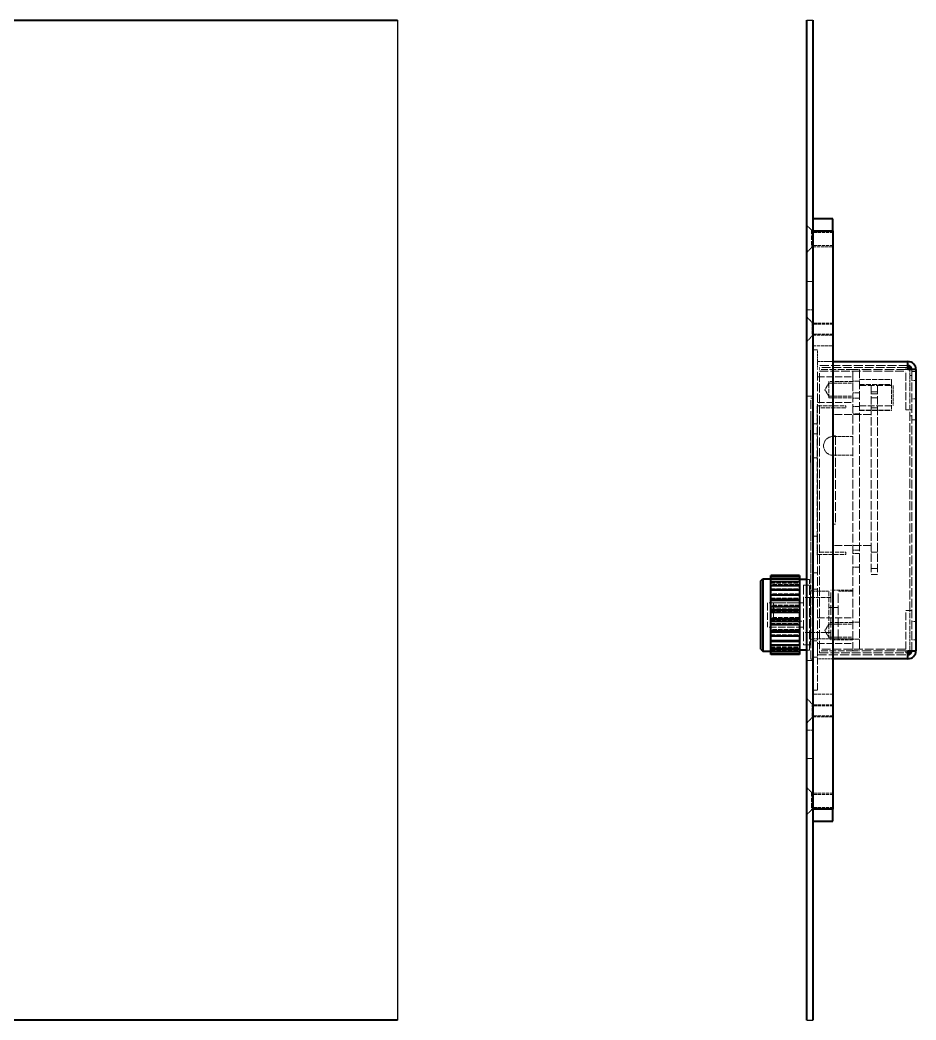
# Model space of a CAD drawing. Header units: millimetres. Extents: x 0 to 1193, y 0 to 420.
# Drawn here: x 970.4 to 1193.5, y 103.2 to 352.2 of the extents above; entities that cross this region are included whole.
import ezdxf

# ---------------------------------------------------------------- set-up
doc = ezdxf.new("R2010")
doc.units = ezdxf.units.MM
doc.linetypes.add('DASHED', pattern=[0.2067, 0.1654, -0.0413])
doc.layers.get('0').update_dxf_attribs({"color": 3, "lineweight": 25})
doc.layers.add('가려진 것(ISO)', color=2, linetype='DASHED', lineweight=18)
doc.layers.add('가시적인 것(ISO)', color=3, linetype='Continuous', lineweight=40)

# ---------------------------------------------------------------- blocks, each defined once
blk = doc.blocks.new('A$C04EA1C4B')
at = {"color": 4}
for p, q in [((-1.5, 124.5), (0, 124.5)), ((-1.5, -124.5), (0, -124.5))]:
    blk.add_line(p, q, dxfattribs=at)
at = {"layer": '가려진 것(ISO)', "color": 4, "ltscale": 1.548747}
for p, q in [((-0.35, 72.25), (-1.5, 73.4)), ((-0.35, 67.75), (-1.5, 66.6)), ((-0.35, -67.75), (-1.5, -66.6)), ((-0.35, -72.25), (-1.5, -73.4))]:
    blk.add_line(p, q, dxfattribs=at)
at = {"layer": '가려진 것(ISO)', "color": 4, "ltscale": 6.731654}
for p, q in [((-0.35, 72.25), (-0.35, 67.75)), ((-0.35, -67.75), (-0.35, -72.25))]:
    blk.add_line(p, q, dxfattribs=at)
at = {"layer": '가려진 것(ISO)', "color": 4, "ltscale": 0.333222}
for p, q in [((0, 72.25), (-0.35, 72.25)), ((0, 67.75), (-0.35, 67.75)), ((0, -67.75), (-0.35, -67.75)), ((0, -72.25), (-0.35, -72.25))]:
    blk.add_line(p, q, dxfattribs=at)
at = {"layer": '가려진 것(ISO)', "color": 4, "ltscale": 1.428422}
for p, q in [((-1.5, 59.35), (0, 59.35)), ((-1.5, -59.35), (0, -59.35))]:
    blk.add_line(p, q, dxfattribs=at)
at = {"layer": '가려진 것(ISO)', "ltscale": 1.523657}
for p, q in [((0, 52.35), (-1.6, 52.35)), ((0, -52.35), (-1.6, -52.35))]:
    blk.add_line(p, q, dxfattribs=at)
at = {"layer": '가려진 것(ISO)', "ltscale": 1.952795}
for p, q in [((-0.15, 49.2), (-1.6, 50.65)), ((-0.15, 45.8), (-1.6, 44.35)), ((-0.15, -45.8), (-1.6, -44.35)), ((-0.15, -49.2), (-1.6, -50.65))]:
    blk.add_line(p, q, dxfattribs=at)
at = {"layer": '가려진 것(ISO)', "ltscale": 5.086114}
for p, q in [((-0.15, 49.2), (-0.15, 45.8)), ((-0.15, -45.8), (-0.15, -49.2))]:
    blk.add_line(p, q, dxfattribs=at)
at = {"layer": '가려진 것(ISO)', "ltscale": 0.142752}
for p, q in [((0, 49.2), (-0.15, 49.2)), ((0, 45.8), (-0.15, 45.8)), ((0, -45.8), (-0.15, -45.8)), ((0, -49.2), (-0.15, -49.2))]:
    blk.add_line(p, q, dxfattribs=at)
at = {"layer": '가시적인 것(ISO)', "color": 4}
for p, q in [((-1.5, -124.5), (-1.5, 124.5)), ((0, 124.5), (0, -124.5))]:
    blk.add_line(p, q, dxfattribs=at)

msp = doc.modelspace()

# ---------------------------------------------------------------- linework, layer by layer
at = {"color": 4}
msp.add_line((1064.412, 352.221), (1064.412, 103.221), dxfattribs=at)
at = {"layer": '가려진 것(ISO)', "ltscale": 4.761642}
for p, q in [((1172.797, 299.342), (1167.797, 299.342)), ((1172.797, 296.1), (1167.797, 296.1)), ((1167.797, 295.721), (1172.797, 295.721)), ((1172.797, 276.721), (1167.797, 276.721)), ((1172.797, 276.451), (1167.797, 276.451)), ((1172.797, 273.992), (1167.797, 273.992)), ((1167.797, 273.721), (1172.797, 273.721)), ((1167.797, 271.071), (1172.797, 271.071)), ((1187.797, 261.171), (1187.797, 256.171)), ((1168.897, 251.371), (1168.897, 256.371)), ((1177.797, 248.496), (1172.797, 248.496)), ((1177.797, 243.846), (1172.797, 243.846)), ((1172.797, 184.371), (1167.797, 184.371)), ((1172.797, 181.721), (1167.797, 181.721)), ((1172.797, 181.451), (1167.797, 181.451)), ((1172.797, 178.992), (1167.797, 178.992)), ((1167.797, 178.721), (1172.797, 178.721)), ((1172.797, 159.721), (1167.797, 159.721)), ((1172.797, 159.342), (1167.797, 159.342)), ((1172.797, 156.1), (1167.797, 156.1))]:
    msp.add_line(p, q, dxfattribs=at)
at = {"layer": '가려진 것(ISO)', "ltscale": 1.523657}
for p, q in [((1167.797, 280.071), (1166.197, 280.071)), ((1179.397, 265.171), (1177.797, 265.171)), ((1177.797, 262.271), (1179.397, 262.271)), ((1177.797, 259.371), (1179.397, 259.371)), ((1182.297, 259.671), (1183.897, 259.671)), ((1182.297, 259.171), (1183.897, 259.171)), ((1166.197, 258.571), (1167.797, 258.571)), ((1177.797, 258.071), (1179.397, 258.071)), ((1182.297, 258.171), (1183.897, 258.171)), ((1177.797, 255.971), (1179.397, 255.971)), ((1177.797, 254.171), (1179.397, 254.171)), ((1182.297, 255.671), (1183.897, 255.671)), ((1177.797, 220.171), (1179.397, 220.171)), ((1177.797, 219.371), (1179.397, 219.371)), ((1182.297, 219.671), (1183.897, 219.671)), ((1177.797, 215.971), (1179.397, 215.971)), ((1182.297, 215.671), (1183.897, 215.671)), ((1182.297, 214.171), (1183.897, 214.171)), ((1177.797, 202.271), (1179.397, 202.271)), ((1177.797, 198.071), (1179.397, 198.071)), ((1179.397, 195.171), (1177.797, 195.171)), ((1166.197, 192.771), (1167.797, 192.771)), ((1167.797, 175.371), (1166.197, 175.371))]:
    msp.add_line(p, q, dxfattribs=at)
at = {"layer": '가려진 것(ISO)', "ltscale": 13.329768}
msp.add_line((1166.197, 175.371), (1166.197, 280.071), dxfattribs=at)
at = {"layer": '가려진 것(ISO)', "ltscale": 1.952795}
for p, q in [((1167.647, 276.921), (1166.197, 278.371)), ((1167.647, 273.521), (1166.197, 272.071))]:
    msp.add_line(p, q, dxfattribs=at)
at = {"layer": '가려진 것(ISO)', "ltscale": 5.086114}
msp.add_line((1167.647, 276.921), (1167.647, 273.521), dxfattribs=at)
at = {"layer": '가려진 것(ISO)', "ltscale": 0.142752}
for p, q in [((1167.797, 276.921), (1167.647, 276.921)), ((1167.797, 273.521), (1167.647, 273.521))]:
    msp.add_line(p, q, dxfattribs=at)
at = {"layer": '가려진 것(ISO)', "ltscale": 1.142718}
for p, q in [((1167.797, 270.071), (1168.997, 270.071)), ((1187.397, 262.671), (1187.397, 261.471)), ((1167.797, 251.671), (1168.997, 251.671)), ((1167.797, 249.171), (1168.997, 249.171)), ((1167.797, 243.171), (1168.997, 243.171)), ((1167.797, 223.671), (1168.997, 223.671)), ((1167.797, 214.571), (1168.997, 214.571)), ((1167.797, 210.496), (1168.997, 210.496)), ((1167.797, 197.646), (1168.997, 197.646)), ((1167.797, 193.571), (1168.997, 193.571)), ((1167.797, 185.371), (1168.997, 185.371))]:
    msp.add_line(p, q, dxfattribs=at)
at = {"layer": '가려진 것(ISO)', "ltscale": 3.406568}
msp.add_line((1168.997, 266.494), (1168.997, 270.071), dxfattribs=at)
at = {"layer": '가려진 것(ISO)', "ltscale": 3.618824}
for p, q in [((1168.997, 267.171), (1172.797, 267.171)), ((1172.797, 193.171), (1168.997, 193.171))]:
    msp.add_line(p, q, dxfattribs=at)
at = {"layer": '가려진 것(ISO)', "ltscale": 1.37649}
for p, q in [((1168.997, 265.171), (1168.997, 266.494)), ((1168.997, 193.848), (1168.997, 195.171))]:
    msp.add_line(p, q, dxfattribs=at)
at = {"layer": '가려진 것(ISO)', "ltscale": 13.606676}
for p, q in [((1191.497, 266.171), (1168.997, 266.171)), ((1168.997, 194.171), (1191.497, 194.171))]:
    msp.add_line(p, q, dxfattribs=at)
at = {"layer": '가려진 것(ISO)', "ltscale": 13.025194}
for p, q in [((1168.997, 195.171), (1168.997, 265.171)), ((1177.797, 195.171), (1177.797, 265.171)), ((1179.397, 265.171), (1179.397, 195.171)), ((1192.497, 195.171), (1192.497, 265.171))]:
    msp.add_line(p, q, dxfattribs=at)
at = {"layer": '가려진 것(ISO)', "ltscale": 13.001935}
for p, q in [((1190.997, 265.671), (1169.497, 265.671)), ((1169.497, 264.818), (1190.997, 264.818)), ((1190.997, 195.525), (1169.497, 195.525)), ((1169.497, 194.671), (1190.997, 194.671))]:
    msp.add_line(p, q, dxfattribs=at)
at = {"layer": '가려진 것(ISO)', "ltscale": 0.476074}
for p, q in [((1169.497, 265.171), (1169.497, 265.671)), ((1190.997, 265.171), (1190.997, 265.671)), ((1190.997, 265.671), (1191.497, 265.671)), ((1191.497, 265.171), (1190.997, 265.171)), ((1192.497, 263.671), (1191.997, 263.671)), ((1167.297, 258.071), (1167.797, 258.071)), ((1175.997, 256.171), (1175.997, 255.671)), ((1191.497, 255.171), (1190.997, 255.171)), ((1192.497, 253.671), (1191.997, 253.671)), ((1175.997, 219.671), (1175.997, 219.171)), ((1167.297, 210.071), (1167.797, 210.071)), ((1190.997, 205.171), (1191.497, 205.171)), ((1167.297, 198.071), (1167.797, 198.071)), ((1169.497, 195.171), (1169.497, 194.671)), ((1190.997, 194.671), (1190.997, 195.171)), ((1190.997, 195.171), (1191.497, 195.171)), ((1191.497, 194.671), (1190.997, 194.671)), ((1167.797, 193.071), (1167.297, 193.071))]:
    msp.add_line(p, q, dxfattribs=at)
at = {"layer": '가려진 것(ISO)', "ltscale": 10.038703}
for p, q in [((1177.797, 265.171), (1169.497, 265.171)), ((1177.797, 195.171), (1169.497, 195.171))]:
    msp.add_line(p, q, dxfattribs=at)
at = {"layer": '가려진 것(ISO)', "ltscale": 12.89362}
msp.add_line((1169.497, 195.525), (1169.497, 264.818), dxfattribs=at)
at = {"layer": '가려진 것(ISO)', "ltscale": 14.029995}
for p, q in [((1190.997, 265.171), (1179.397, 265.171)), ((1190.997, 195.171), (1179.397, 195.171))]:
    msp.add_line(p, q, dxfattribs=at)
at = {"layer": '가려진 것(ISO)', "ltscale": 11.667207}
for p, q in [((1190.997, 255.171), (1190.997, 264.818)), ((1190.997, 195.525), (1190.997, 205.171))]:
    msp.add_line(p, q, dxfattribs=at)
at = {"layer": '가려진 것(ISO)', "ltscale": 4.285467}
for p, q in [((1191.997, 260.171), (1191.997, 264.671)), ((1191.997, 195.671), (1191.997, 200.171))]:
    msp.add_line(p, q, dxfattribs=at)
at = {"layer": '가려진 것(ISO)', "ltscale": 0.952248}
for p, q in [((1193.497, 264.671), (1192.497, 264.671)), ((1192.497, 262.421), (1193.497, 262.421)), ((1192.497, 257.921), (1193.497, 257.921)), ((1193.497, 252.671), (1192.497, 252.671)), ((1192.497, 202.421), (1193.497, 202.421)), ((1192.497, 197.921), (1193.497, 197.921))]:
    msp.add_line(p, q, dxfattribs=at)
at = {"layer": '가려진 것(ISO)', "ltscale": 10.643445}
for p, q in [((1168.997, 263.396), (1177.797, 263.396)), ((1168.997, 256.946), (1177.797, 256.946)), ((1168.997, 203.396), (1177.797, 203.396)), ((1168.997, 196.946), (1177.797, 196.946))]:
    msp.add_line(p, q, dxfattribs=at)
at = {"layer": '가려진 것(ISO)', "ltscale": 1.800898}
for p, q in [((1170.823, 260.171), (1171.797, 261.792)), ((1170.823, 260.171), (1171.797, 258.55)), ((1170.823, 200.171), (1171.797, 201.792)), ((1170.823, 200.171), (1171.797, 198.55))]:
    msp.add_line(p, q, dxfattribs=at)
at = {"layer": '가려진 것(ISO)', "ltscale": 5.71399}
for p, q in [((1177.797, 262.171), (1171.797, 262.171)), ((1171.797, 261.792), (1177.797, 261.792)), ((1171.797, 258.55), (1177.797, 258.55)), ((1171.797, 258.171), (1177.797, 258.171)), ((1177.797, 202.171), (1171.797, 202.171)), ((1171.797, 201.792), (1177.797, 201.792)), ((1171.797, 198.55), (1177.797, 198.55)), ((1171.797, 198.171), (1177.797, 198.171))]:
    msp.add_line(p, q, dxfattribs=at)
at = {"layer": '가려진 것(ISO)', "ltscale": 5.983681}
for p, q in [((1171.797, 258.171), (1171.797, 262.171)), ((1157.997, 207.071), (1157.997, 202.571)), ((1171.797, 198.171), (1171.797, 202.171))]:
    msp.add_line(p, q, dxfattribs=at)
at = {"layer": '가려진 것(ISO)', "ltscale": 7.618686}
for p, q in [((1179.397, 262.671), (1187.397, 262.671)), ((1179.397, 261.471), (1187.397, 261.471)), ((1179.397, 255.071), (1187.397, 255.071)), ((1179.397, 254.971), (1187.397, 254.971))]:
    msp.add_line(p, q, dxfattribs=at)
at = {"layer": '가려진 것(ISO)', "ltscale": 6.190164}
for p, q in [((1187.397, 261.471), (1187.397, 254.971)), ((1175.997, 255.671), (1169.497, 255.671)), ((1169.497, 219.671), (1175.997, 219.671))]:
    msp.add_line(p, q, dxfattribs=at)
at = {"layer": '가려진 것(ISO)', "ltscale": 10.159652}
for p, q in [((1179.397, 261.171), (1187.797, 261.171)), ((1179.397, 256.171), (1187.797, 256.171))]:
    msp.add_line(p, q, dxfattribs=at)
at = {"layer": '가려진 것(ISO)', "ltscale": 12.632371}
for p, q in [((1182.297, 261.171), (1182.297, 214.171)), ((1183.897, 261.171), (1183.897, 214.171))]:
    msp.add_line(p, q, dxfattribs=at)
at = {"layer": '가려진 것(ISO)', "ltscale": 7.479626}
for p, q in [((1191.997, 255.171), (1191.997, 260.171)), ((1191.997, 200.171), (1191.997, 205.171))]:
    msp.add_line(p, q, dxfattribs=at)
at = {"layer": '가려진 것(ISO)', "ltscale": 13.102725}
msp.add_line((1167.297, 193.071), (1167.297, 258.071), dxfattribs=at)
at = {"layer": '가려진 것(ISO)', "ltscale": 0.095135}
for p, q in [((1168.997, 256.371), (1168.897, 256.371)), ((1168.997, 256.171), (1168.897, 256.171)), ((1168.997, 252.671), (1168.897, 252.671)), ((1167.297, 250.071), (1167.197, 250.071)), ((1168.997, 251.371), (1168.897, 251.371)), ((1167.297, 248.571), (1167.197, 248.571)), ((1167.297, 243.571), (1167.197, 243.571)), ((1167.297, 242.071), (1167.197, 242.071)), ((1168.997, 223.971), (1168.897, 223.971)), ((1168.997, 222.671), (1168.897, 222.671)), ((1168.997, 219.171), (1168.897, 219.171)), ((1168.997, 218.971), (1168.897, 218.971)), ((1167.297, 211.571), (1167.197, 211.571)), ((1167.197, 196.571), (1167.297, 196.571))]:
    msp.add_line(p, q, dxfattribs=at)
at = {"layer": '가려진 것(ISO)', "ltscale": 6.666338}
for p, q in [((1168.997, 256.171), (1175.997, 256.171)), ((1168.997, 219.171), (1175.997, 219.171))]:
    msp.add_line(p, q, dxfattribs=at)
at = {"layer": '가려진 것(ISO)', "ltscale": 1.495845}
for p, q in [((1191.497, 255.171), (1192.497, 255.171)), ((1167.197, 210.571), (1167.197, 211.571)), ((1192.497, 205.171), (1191.497, 205.171)), ((1167.197, 196.571), (1167.197, 197.571))]:
    msp.add_line(p, q, dxfattribs=at)
at = {"layer": '가려진 것(ISO)', "ltscale": 13.438693}
msp.add_line((1191.997, 205.171), (1191.997, 255.171), dxfattribs=at)
at = {"layer": '가려진 것(ISO)', "ltscale": 4.487736}
for p, q in [((1167.287, 250.571), (1167.287, 253.571)), ((1167.287, 221.571), (1167.287, 224.571))]:
    msp.add_line(p, q, dxfattribs=at)
at = {"layer": '가려진 것(ISO)', "ltscale": 0.009423}
for p, q in [((1167.297, 253.571), (1167.287, 253.571)), ((1167.297, 253.113), (1167.307, 253.113)), ((1167.297, 253.107), (1167.307, 253.107)), ((1167.297, 253.092), (1167.307, 253.092)), ((1167.297, 253.071), (1167.307, 253.071)), ((1167.297, 252.977), (1167.307, 252.977)), ((1167.297, 252.883), (1167.307, 252.883)), ((1167.297, 252.877), (1167.307, 252.877)), ((1167.297, 252.862), (1167.307, 252.862)), ((1167.297, 252.855), (1167.307, 252.855)), ((1167.297, 252.843), (1167.307, 252.843)), ((1167.297, 252.841), (1167.307, 252.841)), ((1167.297, 252.834), (1167.307, 252.834)), ((1167.297, 252.82), (1167.307, 252.82)), ((1167.297, 252.817), (1167.307, 252.817)), ((1167.297, 252.799), (1167.307, 252.799)), ((1167.297, 252.794), (1167.307, 252.794)), ((1167.297, 252.659), (1167.307, 252.659)), ((1167.297, 252.291), (1167.307, 252.291)), ((1167.297, 252.214), (1167.307, 252.214)), ((1167.297, 252.193), (1167.307, 252.193)), ((1167.297, 252.163), (1167.307, 252.163)), ((1167.297, 252.11), (1167.307, 252.11)), ((1167.297, 252.089), (1167.307, 252.089)), ((1167.297, 252.055), (1167.307, 252.055)), ((1167.297, 252.044), (1167.307, 252.044)), ((1167.297, 251.962), (1167.307, 251.962)), ((1167.297, 251.958), (1167.307, 251.958)), ((1167.297, 251.941), (1167.307, 251.941)), ((1167.297, 251.888), (1167.307, 251.888)), ((1167.297, 251.878), (1167.307, 251.878)), ((1167.297, 251.867), (1167.307, 251.867)), ((1167.297, 251.857), (1167.307, 251.857)), ((1167.297, 251.817), (1167.307, 251.817)), ((1167.297, 251.651), (1167.307, 251.651)), ((1167.297, 251.63), (1167.307, 251.63)), ((1167.297, 251.622), (1167.307, 251.622)), ((1167.297, 251.525), (1167.307, 251.525)), ((1167.297, 251.509), (1167.307, 251.509)), ((1167.287, 250.571), (1167.297, 250.571)), ((1167.297, 251.329), (1167.307, 251.329)), ((1167.297, 251.308), (1167.307, 251.308)), ((1167.297, 251.277), (1167.307, 251.277)), ((1167.297, 251.266), (1167.307, 251.266)), ((1167.297, 251.259), (1167.307, 251.259)), ((1167.297, 251.191), (1167.307, 251.191)), ((1167.297, 251.092), (1167.307, 251.092)), ((1167.297, 251.09), (1167.307, 251.09)), ((1167.297, 251.071), (1167.307, 251.071)), ((1167.297, 251.05), (1167.307, 251.05)), ((1167.297, 251.035), (1167.307, 251.035)), ((1167.297, 251.029), (1167.307, 251.029)), ((1167.297, 224.571), (1167.287, 224.571)), ((1167.287, 221.571), (1167.297, 221.571)), ((1167.297, 217.634), (1167.307, 217.634)), ((1167.297, 217.627), (1167.307, 217.627)), ((1167.297, 217.625), (1167.307, 217.625)), ((1167.297, 217.603), (1167.307, 217.603)), ((1167.297, 217.573), (1167.307, 217.573)), ((1167.297, 217.571), (1167.307, 217.571)), ((1167.297, 217.544), (1167.307, 217.544)), ((1167.297, 217.43), (1167.307, 217.43)), ((1167.297, 217.369), (1167.307, 217.369)), ((1167.297, 217.289), (1167.307, 217.289)), ((1167.297, 217.282), (1167.307, 217.282)), ((1167.297, 217.279), (1167.307, 217.279)), ((1167.297, 217.257), (1167.307, 217.257)), ((1167.297, 217.228), (1167.307, 217.228)), ((1167.297, 217.226), (1167.307, 217.226)), ((1167.297, 217.219), (1167.307, 217.219)), ((1167.297, 217.216), (1167.307, 217.216)), ((1167.297, 217.189), (1167.307, 217.189)), ((1167.297, 217.165), (1167.307, 217.165)), ((1167.297, 217.158), (1167.307, 217.158)), ((1167.297, 217.141), (1167.307, 217.141)), ((1167.297, 217.061), (1167.307, 217.061)), ((1167.297, 216.954), (1167.307, 216.954)), ((1167.297, 216.888), (1167.307, 216.888)), ((1167.297, 216.397), (1167.307, 216.397)), ((1167.297, 216.285), (1167.307, 216.285)), ((1167.297, 216.241), (1167.307, 216.241)), ((1167.297, 216.212), (1167.307, 216.212)), ((1167.297, 216.21), (1167.307, 216.21)), ((1167.297, 216.129), (1167.307, 216.129)), ((1167.297, 216.083), (1167.307, 216.083)), ((1167.297, 216.061), (1167.307, 216.061)), ((1167.297, 216.042), (1167.307, 216.042)), ((1167.297, 216.032), (1167.307, 216.032)), ((1167.297, 216.03), (1167.307, 216.03)), ((1167.297, 215.908), (1167.307, 215.908)), ((1167.297, 215.796), (1167.307, 215.796)), ((1167.297, 215.753), (1167.307, 215.753)), ((1167.297, 215.733), (1167.307, 215.733)), ((1167.297, 215.721), (1167.307, 215.721)), ((1167.297, 215.692), (1167.307, 215.692)), ((1167.297, 215.689), (1167.307, 215.689)), ((1167.297, 215.412), (1167.307, 215.412)), ((1167.297, 215.252), (1167.307, 215.252)), ((1167.297, 215.227), (1167.307, 215.227)), ((1167.297, 215.196), (1167.307, 215.196)), ((1167.297, 215.179), (1167.307, 215.179)), ((1167.297, 215.116), (1167.307, 215.116)), ((1167.297, 215.084), (1167.307, 215.084)), ((1167.297, 215.055), (1167.307, 215.055)), ((1167.297, 214.958), (1167.307, 214.958)), ((1167.297, 214.928), (1167.307, 214.928)), ((1167.297, 214.916), (1167.307, 214.916)), ((1167.297, 214.88), (1167.307, 214.88)), ((1167.297, 214.863), (1167.307, 214.863)), ((1167.297, 214.86), (1167.307, 214.86)), ((1167.297, 214.853), (1167.307, 214.853)), ((1167.297, 214.812), (1167.307, 214.812)), ((1167.297, 214.773), (1167.307, 214.773)), ((1167.297, 214.751), (1167.307, 214.751)), ((1167.297, 214.603), (1167.307, 214.603)), ((1167.297, 214.573), (1167.307, 214.573)), ((1167.297, 214.571), (1167.307, 214.571)), ((1167.297, 214.539), (1167.307, 214.539)), ((1167.297, 214.518), (1167.307, 214.518)), ((1167.297, 214.515), (1167.307, 214.515)), ((1167.297, 214.508), (1167.307, 214.508))]:
    msp.add_line(p, q, dxfattribs=at)
at = {"layer": '가려진 것(ISO)', "ltscale": 0.225253}
msp.add_line((1167.307, 253.092), (1167.307, 252.855), dxfattribs=at)
at = {"layer": '가려진 것(ISO)', "ltscale": 1.679244}
msp.add_line((1167.307, 252.855), (1167.307, 251.092), dxfattribs=at)
at = {"layer": '가려진 것(ISO)', "ltscale": 11.611031}
for p, q in [((1182.297, 253.971), (1172.697, 253.971)), ((1182.297, 221.371), (1172.697, 221.371))]:
    msp.add_line(p, q, dxfattribs=at)
at = {"layer": '가려진 것(ISO)', "ltscale": 13.143042}
msp.add_line((1172.697, 221.371), (1172.697, 253.971), dxfattribs=at)
at = {"layer": '가려진 것(ISO)', "ltscale": 15.198803}
msp.add_line((1167.197, 250.071), (1167.197, 242.071), dxfattribs=at)
at = {"layer": '가려진 것(ISO)', "ltscale": 12.578616}
msp.add_line((1167.287, 224.571), (1167.287, 250.571), dxfattribs=at)
at = {"layer": '가려진 것(ISO)', "ltscale": 13.884857}
msp.add_line((1168.897, 222.671), (1168.897, 251.371), dxfattribs=at)
at = {"layer": '가려진 것(ISO)', "ltscale": 0.761779}
for p, q in [((1172.697, 248.671), (1173.497, 248.671)), ((1172.697, 226.671), (1173.497, 226.671))]:
    msp.add_line(p, q, dxfattribs=at)
at = {"layer": '가려진 것(ISO)', "ltscale": 13.304306}
msp.add_line((1173.497, 248.671), (1173.497, 226.671), dxfattribs=at)
at = {"layer": '가려진 것(ISO)', "ltscale": 0.074697}
msp.add_line((1170.497, 246.146), (1170.497, 246.196), dxfattribs=at)
at = {"layer": '가려진 것(ISO)', "ltscale": 3.333119}
msp.add_line((1168.897, 219.171), (1168.897, 222.671), dxfattribs=at)
at = {"layer": '가려진 것(ISO)', "ltscale": 0.19037}
msp.add_line((1168.897, 218.971), (1168.897, 219.171), dxfattribs=at)
at = {"layer": '가려진 것(ISO)', "ltscale": 1.064925}
msp.add_line((1167.307, 215.689), (1167.307, 214.571), dxfattribs=at)
at = {"layer": '가려진 것(ISO)', "ltscale": 6.80919}
for p, q in [((1164.497, 213.852), (1157.347, 213.852)), ((1157.347, 213.637), (1164.497, 213.637)), ((1164.497, 213.186), (1157.347, 213.186)), ((1157.347, 212.982), (1164.497, 212.982)), ((1157.347, 212.936), (1164.497, 212.936)), ((1157.347, 212.51), (1164.497, 212.51)), ((1157.347, 212.156), (1164.497, 212.156)), ((1157.347, 212.022), (1164.497, 212.022)), ((1164.497, 211.628), (1157.347, 211.628)), ((1157.347, 210.557), (1164.497, 210.557)), ((1157.347, 210.539), (1164.497, 210.539)), ((1164.497, 209.329), (1157.347, 209.329)), ((1157.347, 208.289), (1164.497, 208.289)), ((1157.347, 207.97), (1164.497, 207.97)), ((1164.497, 206.517), (1157.347, 206.517)), ((1157.347, 205.626), (1164.497, 205.626)), ((1157.347, 205), (1164.497, 205)), ((1164.497, 203.464), (1157.347, 203.464)), ((1157.347, 202.81), (1164.497, 202.81)), ((1157.347, 201.94), (1164.497, 201.94)), ((1164.497, 200.471), (1157.347, 200.471)), ((1157.347, 200.118), (1164.497, 200.118)), ((1157.347, 199.088), (1164.497, 199.088)), ((1164.497, 197.831), (1157.347, 197.831)), ((1157.347, 197.813), (1164.497, 197.813)), ((1157.347, 197.603), (1164.497, 197.603)), ((1157.347, 196.725), (1164.497, 196.725)), ((1157.347, 196.121), (1164.497, 196.121)), ((1157.347, 195.986), (1164.497, 195.986)), ((1164.497, 195.801), (1157.347, 195.801)), ((1157.347, 195.206), (1164.497, 195.206)), ((1157.347, 195.16), (1164.497, 195.16)), ((1157.347, 195.08), (1164.497, 195.08)), ((1164.497, 194.581), (1157.347, 194.581)), ((1157.347, 194.315), (1164.497, 194.315))]:
    msp.add_line(p, q, dxfattribs=at)
at = {"layer": '가려진 것(ISO)', "ltscale": 0.666544}
for p, q in [((1166.997, 212.871), (1166.297, 212.871)), ((1166.997, 195.271), (1166.297, 195.271))]:
    msp.add_line(p, q, dxfattribs=at)
at = {"layer": '가려진 것(ISO)', "ltscale": 13.374947}
msp.add_line((1166.997, 195.271), (1166.997, 212.871), dxfattribs=at)
at = {"layer": '가려진 것(ISO)', "ltscale": 14.058893}
msp.add_line((1165.497, 211.471), (1165.497, 196.671), dxfattribs=at)
at = {"layer": '가려진 것(ISO)', "ltscale": 1.428422}
for p, q in [((1166.997, 211.471), (1165.497, 211.471)), ((1166.997, 196.671), (1165.497, 196.671))]:
    msp.add_line(p, q, dxfattribs=at)
at = {"layer": '가려진 것(ISO)', "ltscale": 15.72327}
msp.add_line((1167.197, 197.571), (1167.197, 210.571), dxfattribs=at)
at = {"layer": '가려진 것(ISO)', "ltscale": 0.047517}
for p, q in [((1167.197, 209.571), (1167.247, 209.571)), ((1167.197, 209.071), (1167.247, 209.071)), ((1167.197, 199.071), (1167.247, 199.071)), ((1167.197, 198.571), (1167.247, 198.571))]:
    msp.add_line(p, q, dxfattribs=at)
at = {"layer": '가려진 것(ISO)', "ltscale": 0.552995}
for p, q in [((1167.247, 209.571), (1167.247, 209.071)), ((1167.247, 199.071), (1167.247, 198.571))]:
    msp.add_line(p, q, dxfattribs=at)
at = {"layer": '가려진 것(ISO)', "ltscale": 3.809293}
for p, q in [((1167.797, 209.996), (1171.797, 209.996)), ((1167.797, 198.146), (1171.797, 198.146))]:
    msp.add_line(p, q, dxfattribs=at)
at = {"layer": '가려진 것(ISO)', "ltscale": 7.452025}
msp.add_line((1171.797, 209.996), (1171.797, 202.171), dxfattribs=at)
at = {"layer": '가려진 것(ISO)', "ltscale": 5.237816}
for p, q in [((1177.797, 210.271), (1172.297, 210.271)), ((1177.797, 197.871), (1172.297, 197.871))]:
    msp.add_line(p, q, dxfattribs=at)
at = {"layer": '가려진 것(ISO)', "ltscale": 14.997581}
msp.add_line((1172.297, 197.871), (1172.297, 210.271), dxfattribs=at)
at = {"layer": '가려진 것(ISO)', "ltscale": 3.523589}
for p, q in [((1177.797, 210.041), (1174.097, 210.041)), ((1177.797, 198.101), (1174.097, 198.101))]:
    msp.add_line(p, q, dxfattribs=at)
at = {"layer": '가려진 것(ISO)', "ltscale": 14.441219}
msp.add_line((1174.097, 198.101), (1174.097, 210.041), dxfattribs=at)
at = {"layer": '가려진 것(ISO)', "ltscale": 11.399102}
msp.add_line((1156.497, 207.071), (1156.497, 201.071), dxfattribs=at)
at = {"layer": '가려진 것(ISO)', "ltscale": 10.885341}
for p, q in [((1165.497, 207.071), (1156.497, 207.071)), ((1165.497, 201.071), (1156.497, 201.071))]:
    msp.add_line(p, q, dxfattribs=at)
at = {"layer": '가려진 것(ISO)', "ltscale": 7.142512}
for p, q in [((1165.497, 207.071), (1157.997, 207.071)), ((1157.997, 202.571), (1165.497, 202.571))]:
    msp.add_line(p, q, dxfattribs=at)
at = {"layer": '가려진 것(ISO)', "ltscale": 6.475868}
for p, q in [((1172.297, 208.421), (1165.497, 208.421)), ((1172.297, 199.721), (1165.497, 199.721))]:
    msp.add_line(p, q, dxfattribs=at)
at = {"layer": '가려진 것(ISO)', "ltscale": 12.665669}
msp.add_line((1167.247, 199.071), (1167.247, 209.071), dxfattribs=at)
at = {"layer": '가려진 것(ISO)', "ltscale": 2.190301}
msp.add_line((1174.097, 205.971), (1171.797, 205.971), dxfattribs=at)
at = {"layer": '가려진 것(ISO)', "ltscale": 0.023709}
msp.add_line((1171.797, 198.171), (1171.797, 198.146), dxfattribs=at)
at = {"layer": '가려진 것(ISO)', "ltscale": 10.252933}
msp.add_line((1168.997, 185.371), (1168.997, 193.848), dxfattribs=at)
at = {"layer": '가려진 것(ISO)', "color": 4, "ltscale": 1.548747}
for p, q in [((1167.447, 159.971), (1166.297, 161.121)), ((1167.447, 155.471), (1166.297, 154.321))]:
    msp.add_line(p, q, dxfattribs=at)
at = {"layer": '가려진 것(ISO)', "color": 4, "ltscale": 6.731654}
msp.add_line((1167.447, 159.971), (1167.447, 155.471), dxfattribs=at)
at = {"layer": '가려진 것(ISO)', "color": 4, "ltscale": 0.333222}
for p, q in [((1167.797, 159.971), (1167.447, 159.971)), ((1167.797, 155.471), (1167.447, 155.471))]:
    msp.add_line(p, q, dxfattribs=at)
at = {"layer": '가려진 것(ISO)', "ltscale": 0.747873}
for centre, start, end in [((1191.497, 264.671), 0, 90), ((1191.497, 195.671), 270, 0)]:
    msp.add_arc(centre, 0.5, start, end, dxfattribs=at)
at = {"layer": '가려진 것(ISO)', "ltscale": 0.498548}
for centre, start, end in [((1191.497, 264.671), 0, 30), ((1191.497, 195.671), 330, 0)]:
    msp.add_arc(centre, 1, start, end, dxfattribs=at)
at = {"layer": '가려진 것(ISO)', "ltscale": 3.440574}
for centre, start, end in [((1172.797, 246.196), 90, 180), ((1172.797, 246.146), 180, 270)]:
    msp.add_arc(centre, 2.3, start, end, dxfattribs=at)
at = {"layer": '가려진 것(ISO)', "ltscale": 0.201298}
msp.add_open_spline([(1167.307, 253.113), (1167.307, 253.105), (1167.307, 253.092)], degree=2, dxfattribs=at)
at = {"layer": '가려진 것(ISO)', "ltscale": 0.291487}
msp.add_open_spline([(1167.307, 251.092), (1167.307, 251.067), (1167.307, 251.05)], degree=2, dxfattribs=at)
at = {"layer": '가려진 것(ISO)', "ltscale": 0.201566}
msp.add_open_spline([(1167.307, 251.05), (1167.307, 251.037), (1167.307, 251.029)], degree=2, dxfattribs=at)
at = {"layer": '가려진 것(ISO)', "ltscale": 0.420204}
msp.add_open_spline([(1167.307, 217.634), (1167.307, 217.609), (1167.307, 217.571)], degree=2, dxfattribs=at)
at = {"layer": '가려진 것(ISO)', "ltscale": 0.781089}
msp.add_open_spline([(1167.307, 217.571), (1167.307, 217.536), (1167.307, 217.484), (1167.307, 217.384)], degree=2, dxfattribs=at)
at = {"layer": '가려진 것(ISO)', "ltscale": 0.797031}
msp.add_open_spline([(1167.307, 217.384), (1167.307, 217.27), (1167.307, 216.917), (1167.307, 216.667)], degree=2, dxfattribs=at)
at = {"layer": '가려진 것(ISO)', "ltscale": 0.699768}
msp.add_open_spline([(1167.307, 216.667), (1167.307, 216.472), (1167.307, 216.122), (1167.307, 216.001)], degree=2, dxfattribs=at)
at = {"layer": '가려진 것(ISO)', "ltscale": 0.929784}
msp.add_open_spline([(1167.307, 216.001), (1167.307, 215.847), (1167.307, 215.753), (1167.307, 215.689)], degree=2, dxfattribs=at)
at = {"layer": '가려진 것(ISO)', "ltscale": 0.421933}
msp.add_open_spline([(1167.307, 214.571), (1167.307, 214.533), (1167.307, 214.508)], degree=2, dxfattribs=at)
at = {"layer": '가시적인 것(ISO)', "color": 4}
for p, q in [((684.794, 352.221), (1064.412, 352.221)), ((1064.412, 103.221), (684.794, 103.221))]:
    msp.add_line(p, q, dxfattribs=at)
at = {"layer": '가시적인 것(ISO)'}
for p, q in [((1172.797, 302.721), (1167.797, 302.721)), ((1172.797, 299.721), (1172.797, 302.721)), ((1167.797, 299.721), (1172.797, 299.721)), ((1172.797, 299.721), (1172.797, 155.721)), ((1172.797, 267.171), (1191.497, 267.171)), ((1191.497, 265.171), (1191.497, 267.171)), ((1193.497, 265.171), (1191.497, 265.171)), ((1193.497, 265.171), (1193.497, 195.171)), ((1154.847, 212.571), (1155.347, 213.071)), ((1154.847, 195.571), (1154.847, 212.571)), ((1155.347, 213.071), (1157.347, 213.071)), ((1155.347, 213.071), (1155.347, 195.071)), ((1157.347, 213.827), (1157.347, 213.871)), ((1164.497, 213.871), (1157.347, 213.871)), ((1157.347, 213.827), (1164.497, 213.827)), ((1157.347, 213.561), (1157.347, 213.827)), ((1164.497, 213.561), (1157.347, 213.561)), ((1157.347, 213.062), (1157.347, 213.561)), ((1157.347, 213.062), (1164.497, 213.062)), ((1157.347, 212.341), (1157.347, 213.062)), ((1164.497, 212.341), (1157.347, 212.341)), ((1157.347, 211.418), (1157.347, 212.341)), ((1164.497, 213.871), (1164.497, 213.827)), ((1164.497, 213.827), (1164.497, 213.561)), ((1164.497, 213.561), (1164.497, 213.062)), ((1164.497, 213.062), (1164.497, 212.341)), ((1166.297, 212.871), (1164.497, 212.871)), ((1164.497, 212.341), (1164.497, 211.418)), ((1157.347, 211.418), (1164.497, 211.418)), ((1157.347, 210.329), (1157.347, 211.418)), ((1157.347, 210.329), (1164.497, 210.329)), ((1157.347, 210.311), (1157.347, 210.329)), ((1164.497, 210.311), (1157.347, 210.311)), ((1157.347, 209.054), (1157.347, 210.311)), ((1164.497, 211.418), (1164.497, 210.329)), ((1164.497, 210.329), (1164.497, 210.311)), ((1164.497, 210.311), (1164.497, 209.054)), ((1157.347, 209.054), (1164.497, 209.054)), ((1157.347, 208.024), (1157.347, 209.054)), ((1157.347, 208.024), (1164.497, 208.024)), ((1157.347, 207.671), (1157.347, 208.024)), ((1164.497, 207.671), (1157.347, 207.671)), ((1157.347, 206.202), (1157.347, 207.671)), ((1164.497, 209.054), (1164.497, 208.024)), ((1164.497, 208.024), (1164.497, 207.671)), ((1164.497, 207.671), (1164.497, 206.202)), ((1157.347, 206.202), (1164.497, 206.202)), ((1157.347, 205.332), (1157.347, 206.202)), ((1157.347, 205.332), (1164.497, 205.332)), ((1157.347, 204.678), (1157.347, 205.332)), ((1164.497, 204.678), (1157.347, 204.678)), ((1157.347, 203.142), (1157.347, 204.678)), ((1164.497, 206.202), (1164.497, 205.332)), ((1164.497, 205.332), (1164.497, 204.678)), ((1164.497, 204.678), (1164.497, 203.142)), ((1157.347, 203.142), (1164.497, 203.142)), ((1157.347, 202.517), (1157.347, 203.142)), ((1157.347, 202.517), (1164.497, 202.517)), ((1157.347, 201.626), (1157.347, 202.517)), ((1164.497, 203.142), (1164.497, 202.517)), ((1164.497, 202.517), (1164.497, 201.626)), ((1164.497, 201.626), (1157.347, 201.626)), ((1157.347, 200.173), (1157.347, 201.626)), ((1157.347, 200.173), (1164.497, 200.173)), ((1157.347, 199.853), (1157.347, 200.173)), ((1157.347, 199.853), (1164.497, 199.853)), ((1157.347, 198.813), (1157.347, 199.853)), ((1164.497, 201.626), (1164.497, 200.173)), ((1164.497, 200.173), (1164.497, 199.853)), ((1164.497, 199.853), (1164.497, 198.813)), ((1164.497, 198.813), (1157.347, 198.813)), ((1157.347, 197.585), (1157.347, 198.813)), ((1157.347, 196.515), (1157.347, 197.585)), ((1157.347, 197.585), (1164.497, 197.585)), ((1164.497, 198.813), (1164.497, 197.585)), ((1164.497, 197.585), (1164.497, 196.515)), ((1154.847, 195.571), (1155.347, 195.071)), ((1155.347, 195.071), (1157.347, 195.071)), ((1164.497, 196.515), (1157.347, 196.515)), ((1157.347, 195.632), (1157.347, 196.515)), ((1157.347, 194.956), (1157.347, 195.632)), ((1157.347, 195.632), (1164.497, 195.632)), ((1164.497, 194.956), (1157.347, 194.956)), ((1157.347, 194.506), (1157.347, 194.956)), ((1157.347, 194.29), (1157.347, 194.506)), ((1157.347, 194.506), (1164.497, 194.506)), ((1164.497, 194.29), (1157.347, 194.29)), ((1157.347, 194.271), (1157.347, 194.29)), ((1164.497, 194.271), (1157.347, 194.271)), ((1164.497, 196.515), (1164.497, 195.632)), ((1164.497, 195.632), (1164.497, 194.956)), ((1166.297, 195.271), (1164.497, 195.271)), ((1164.497, 194.956), (1164.497, 194.506)), ((1164.497, 194.506), (1164.497, 194.29)), ((1164.497, 194.29), (1164.497, 194.271)), ((1191.497, 193.171), (1191.497, 195.171)), ((1191.497, 195.171), (1193.497, 195.171)), ((1191.497, 193.171), (1172.797, 193.171)), ((1172.797, 155.721), (1167.797, 155.721)), ((1172.797, 152.721), (1172.797, 155.721)), ((1167.797, 152.721), (1172.797, 152.721))]:
    msp.add_line(p, q, dxfattribs=at)
for centre, radius, start, end in [((1191.497, 265.171), 2, 0, 90), ((1191.497, 265.171), 1, 0, 90), ((1191.497, 264.671), 1, 30, 90), ((1191.497, 195.171), 2, 270, 0), ((1191.497, 195.171), 1, 270, 0), ((1191.497, 195.671), 1, 270, 330)]:
    msp.add_arc(centre, radius, start, end, dxfattribs=at)

# ---------------------------------------------------------------- block references
msp.add_blockref('A$C04EA1C4B', (1167.797, 227.721))

doc.saveas('drawing.dxf')
